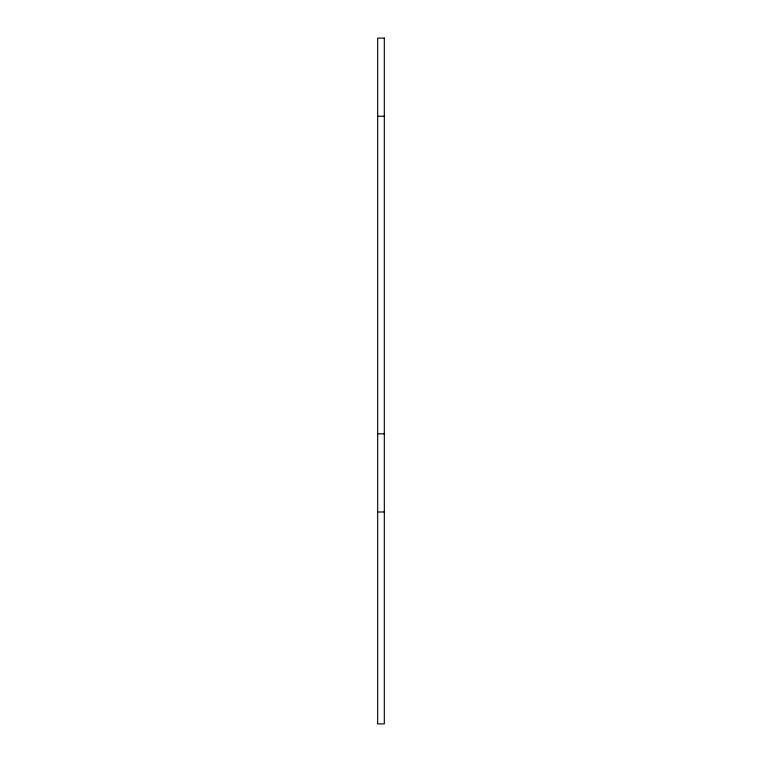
<?xml version="1.0" encoding="UTF-8"?>
<svg xmlns="http://www.w3.org/2000/svg" width="762" height="762" viewBox="0 0 762 762"><rect width="100%" height="100%" fill="white"/><g stroke="black" fill="none" stroke-linecap="round" stroke-linejoin="round"><path stroke-width="1.14" d="M377.685 116.243L384.315 116.243M377.685 433.845L384.315 433.845M377.685 511.988L384.315 511.988M384.315 38.1L377.685 38.1L377.685 723.9L384.315 723.9L384.315 38.1"/></g></svg>
